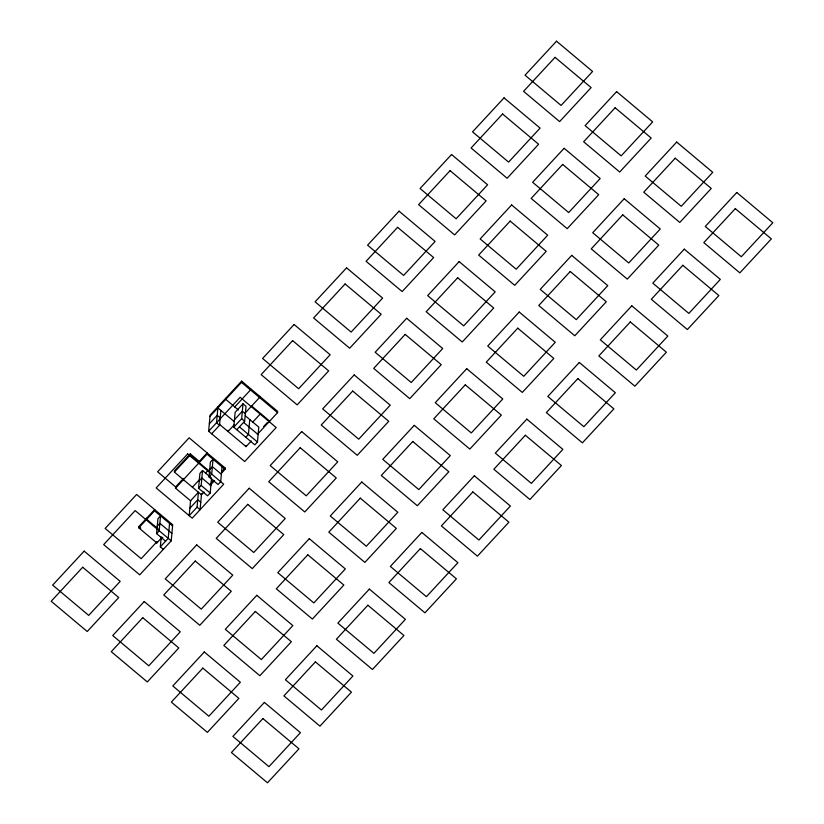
<?xml version="1.0" encoding="UTF-8"?>
<svg xmlns="http://www.w3.org/2000/svg" width="824" height="824" viewBox="0 0 824 824"><rect width="100%" height="100%" fill="white"/><g stroke="black" fill="none" stroke-linecap="round" stroke-linejoin="round"><path stroke-width="1.24" d="M138.792 527.824L138.906 526.587L154.655 509.593L154.541 510.829L138.792 527.824L156.817 542.954L162.071 537.289M146.785 518.09L146.672 519.326L158.053 528.884M156.57 533.602L157.93 518.708L160.546 515.875L159.197 530.769L156.57 533.602L165.583 541.162M156.817 542.954L156.931 541.718L141.182 558.713L105.142 528.452L136.63 494.462L172.68 524.723L171.207 540.853L139.72 574.853L103.67 544.592L135.167 510.602L171.207 540.853M163.337 549.351L160.33 546.837L161.236 536.898M169.559 523.436L168.209 538.329L160.33 546.837M204.064 491.969L201.437 494.802L174.4 472.101L174.513 470.864L190.262 453.87L199.274 461.43L199.161 462.676M190.715 500.91L175.533 488.168L175.646 486.922L183.525 478.425M174.4 472.101L190.148 455.106L190.262 453.87M198.563 488.272L199.913 473.378L202.539 470.545L211.552 478.116L210.192 493.01L207.576 495.842L198.563 488.272L201.18 485.439L202.539 470.545M197.07 507.172L198.43 492.278L190.56 500.776L189.201 515.669L197.07 507.172L200.078 509.696L201.55 493.555M208.647 431.271L240.134 397.281L276.184 427.543L244.697 461.533L208.647 431.271L210.11 415.142L241.607 381.141L277.657 411.403L277.544 412.649L257.418 434.361M175.533 488.168L207.03 454.178L207.143 452.932L199.274 461.43M209.059 476.942L210.408 462.048L213.035 459.215L211.686 474.109L209.059 476.942L218.072 484.512L220.698 481.679L222.047 466.786M217.989 406.644L216.516 422.774L219.524 425.297L211.644 433.795M219.524 425.297L220.873 410.404M225.858 398.147L225.745 399.382L238.363 409.971M228.135 430.272L228.021 431.508L234.15 424.896M221.553 473.079L225.055 469.299L225.168 468.063L189.118 437.802L157.621 471.802L176.14 487.334M245.274 415.77L258.788 427.12L257.438 442.014L254.812 444.847L233.779 427.203L235.139 412.299L243.008 403.801L246.016 406.325L244.656 421.219L236.787 429.716M209.996 416.377L241.494 382.387L241.607 381.141M233.779 427.203L241.659 418.695L243.008 403.801M250.62 388.712L250.506 389.948L234.758 406.953M219.483 424.339L246.046 446.639L246.16 445.403M249.775 419.56L248.426 434.454L245.799 437.287M259.632 396.272L259.519 397.518L245.521 412.628M209.327 423.824L217.196 415.327L220.204 417.85M234.459 419.746L242.338 411.248L245.336 413.772M192.425 487.231L199.418 479.681M205.547 473.069L208.173 470.236M252.783 422.073L260.652 413.576M157.25 526.155L159.877 523.322L171.886 533.406M199.233 480.825L201.859 477.992L210.872 485.563M209.739 469.495L212.355 466.662L221.368 474.233M210.295 484.11L213.797 480.341M221.666 471.843L225.168 468.063M263.659 426.513L267.151 422.733M210.182 485.357L214.559 480.639M246.046 446.639L251.299 440.974M161.01 539.38L162.761 537.495M189.881 508.223L197.75 499.725L200.757 502.249M241.494 382.387L277.544 412.649M251.639 406.016L269.664 421.146M241.659 418.695L244.656 421.219M243.698 422.465L258.108 434.567M217.876 407.88L233.995 421.424M239.413 426.884L257.438 442.014M207.03 454.178L225.055 469.299M190.148 455.106L209.976 471.75M201.18 485.439L210.192 493.01M154.541 510.829L172.566 525.959M138.906 526.587L140.811 528.184M84.141 551.122L52.654 585.112L88.704 615.374L120.191 581.373L84.141 551.122M294.096 324.491L262.599 358.481L298.649 388.743L330.146 354.742L294.096 324.491M346.585 267.831L315.087 301.821L351.137 332.082L382.624 298.092L346.585 267.831M399.063 211.171L367.576 245.171L403.626 275.422L435.113 241.432L399.063 211.171M451.552 154.51L420.065 188.511L456.115 218.772L487.602 184.772L451.552 154.51M504.041 97.86L472.554 131.85L508.593 162.112L540.091 128.111L504.041 97.86M556.53 41.2L525.032 75.19L561.082 105.451L592.58 71.461L556.53 41.2M82.678 567.252L51.181 601.252L87.231 631.503L118.728 597.513L82.678 567.252M187.645 453.942L156.158 487.932L192.208 518.193L223.695 484.193L187.645 453.942M292.623 340.621L261.136 374.621L297.176 404.872L328.673 370.882L292.623 340.621M345.112 283.971L313.614 317.961L349.664 348.222L381.162 314.222L345.112 283.971M397.601 227.311L366.103 261.301L402.153 291.562L433.651 257.572L397.601 227.311M450.089 170.65L418.592 204.651L454.642 234.902L486.129 200.912L450.089 170.65M502.578 113.99L471.081 147.99L507.131 178.252L538.618 144.252L502.578 113.99M555.057 57.34L523.57 91.33L559.62 121.591L591.107 87.591L555.057 57.34M144.221 601.551L112.734 635.541L148.784 665.802L180.271 631.812L144.221 601.551M196.709 544.891L165.222 578.891L201.262 609.142L232.759 575.152L196.709 544.891M249.198 488.23L217.711 522.231L253.751 552.492L285.248 518.492L249.198 488.23M301.687 431.58L270.19 465.57L306.24 495.832L337.737 461.831L301.687 431.58M354.176 374.92L322.678 408.91L358.728 439.171L390.226 405.181L354.176 374.92M406.665 318.26L375.167 352.26L411.217 382.511L442.704 348.521L406.665 318.26M459.143 261.599L427.656 295.6L463.706 325.861L495.193 291.861L459.143 261.599M511.632 204.949L480.145 238.939L516.195 269.201L547.682 235.201L511.632 204.949M564.121 148.289L532.634 182.279L568.673 212.541L600.171 178.55L564.121 148.289M616.61 91.629L585.112 125.629L621.162 155.88L652.659 121.89L616.61 91.629M142.758 617.681L111.261 651.681L147.311 681.942L178.808 647.942L142.758 617.681M195.247 561.031L163.749 595.021L199.799 625.282L231.287 591.282L195.247 561.031M247.725 504.37L216.238 538.36L252.288 568.622L283.775 534.632L247.725 504.37M300.214 447.71L268.727 481.71L304.777 511.962L336.264 477.972L300.214 447.71M352.703 391.05L321.216 425.05L357.256 455.312L388.753 421.311L352.703 391.05M405.192 334.4L373.694 368.39L409.744 398.651L441.242 364.651L405.192 334.4M457.681 277.739L426.183 311.729L462.233 341.991L493.731 308.001L457.681 277.739M510.169 221.079L478.672 255.08L514.722 285.331L546.209 251.341L510.169 221.079M562.658 164.429L531.161 198.419L567.211 228.681L598.698 194.68L562.658 164.429M615.137 107.769L583.649 141.759L619.699 172.02L651.187 138.03L615.137 107.769M204.3 651.98L172.813 685.97L208.863 716.231L240.351 682.241L204.3 651.98M256.789 595.319L225.302 629.32L261.342 659.571L292.839 625.581L256.789 595.319M309.278 538.669L277.791 572.659L313.831 602.921L345.328 568.921L309.278 538.669M361.767 482.009L330.269 515.999L366.32 546.261L397.817 512.271L361.767 482.009M414.256 425.349L382.758 459.349L418.808 489.6L450.306 455.61L414.256 425.349M466.745 368.688L435.247 402.689L471.297 432.95L502.784 398.95L466.745 368.688M519.223 312.038L487.736 346.029L523.786 376.29L555.273 342.29L519.223 312.038M571.712 255.378L540.225 289.368L576.275 319.63L607.762 285.64L571.712 255.378M624.201 198.718L592.714 232.718L628.753 262.969L660.251 228.979L624.201 198.718M676.689 142.058L645.192 176.058L681.242 206.319L712.739 172.319L676.689 142.058M202.838 668.12L171.34 702.11L207.391 732.371L238.888 698.371L202.838 668.12M255.327 611.46L223.829 645.449L259.879 675.711L291.366 641.721L255.327 611.46M307.805 554.799L276.318 588.799L312.368 619.051L343.855 585.061L307.805 554.799M360.294 498.139L328.807 532.139L364.857 562.401L396.344 528.4L360.294 498.139M412.783 441.489L381.296 475.479L417.335 505.74L448.833 471.74L412.783 441.489M465.272 384.829L433.774 418.819L469.824 449.08L501.322 415.09L465.272 384.829M517.76 328.168L486.263 362.169L522.313 392.42L553.81 358.43L517.76 328.168M570.249 271.508L538.752 305.508L574.802 335.77L606.289 301.769L570.249 271.508M622.738 214.858L591.241 248.848L627.291 279.109L658.778 245.109L622.738 214.858M675.216 158.198L643.729 192.188L679.779 222.449L711.266 188.459L675.216 158.198M264.38 702.409L232.893 736.409L268.943 766.66L300.43 732.67L264.38 702.409M316.869 645.748L285.382 679.749L321.422 710.01L352.919 676.01L316.869 645.748M369.358 589.098L337.871 623.088L373.911 653.35L405.408 619.349L369.358 589.098M421.847 532.438L390.349 566.428L426.399 596.689L457.897 562.699L421.847 532.438M474.336 475.778L442.838 509.778L478.888 540.029L510.386 506.039L474.336 475.778M526.824 419.128L495.327 453.118L531.377 483.379L562.864 449.379L526.824 419.128M579.303 362.467L547.816 396.457L583.866 426.719L615.353 392.729L579.303 362.467M631.792 305.807L600.305 339.807L636.355 370.058L667.842 336.068L631.792 305.807M684.281 249.147L652.793 283.147L688.833 313.398L720.331 279.408L684.281 249.147M736.769 192.497L705.272 226.487L741.322 256.748L772.819 222.748L736.769 192.497M262.918 718.549L231.42 752.539L267.47 782.8L298.968 748.81L262.918 718.549M315.407 661.888L283.909 695.889L319.959 726.14L351.446 692.15L315.407 661.888M367.885 605.228L336.398 639.228L372.448 669.49L403.935 635.489L367.885 605.228M420.374 548.578L388.887 582.568L424.937 612.829L456.424 578.829L420.374 548.578M472.863 491.918L441.376 525.908L477.415 556.169L508.913 522.179L472.863 491.918M525.351 435.257L493.854 469.258L529.904 499.509L561.401 465.519L525.351 435.257M577.84 378.597L546.343 412.597L582.393 442.859L613.89 408.858L577.84 378.597M630.329 321.947L598.832 355.937L634.882 386.199L666.379 352.198L630.329 321.947M682.818 265.287L651.321 299.277L687.37 329.538L718.858 295.548L682.818 265.287M735.296 208.627L703.809 242.627L739.859 272.878L771.346 238.888L735.296 208.627"/></g></svg>
